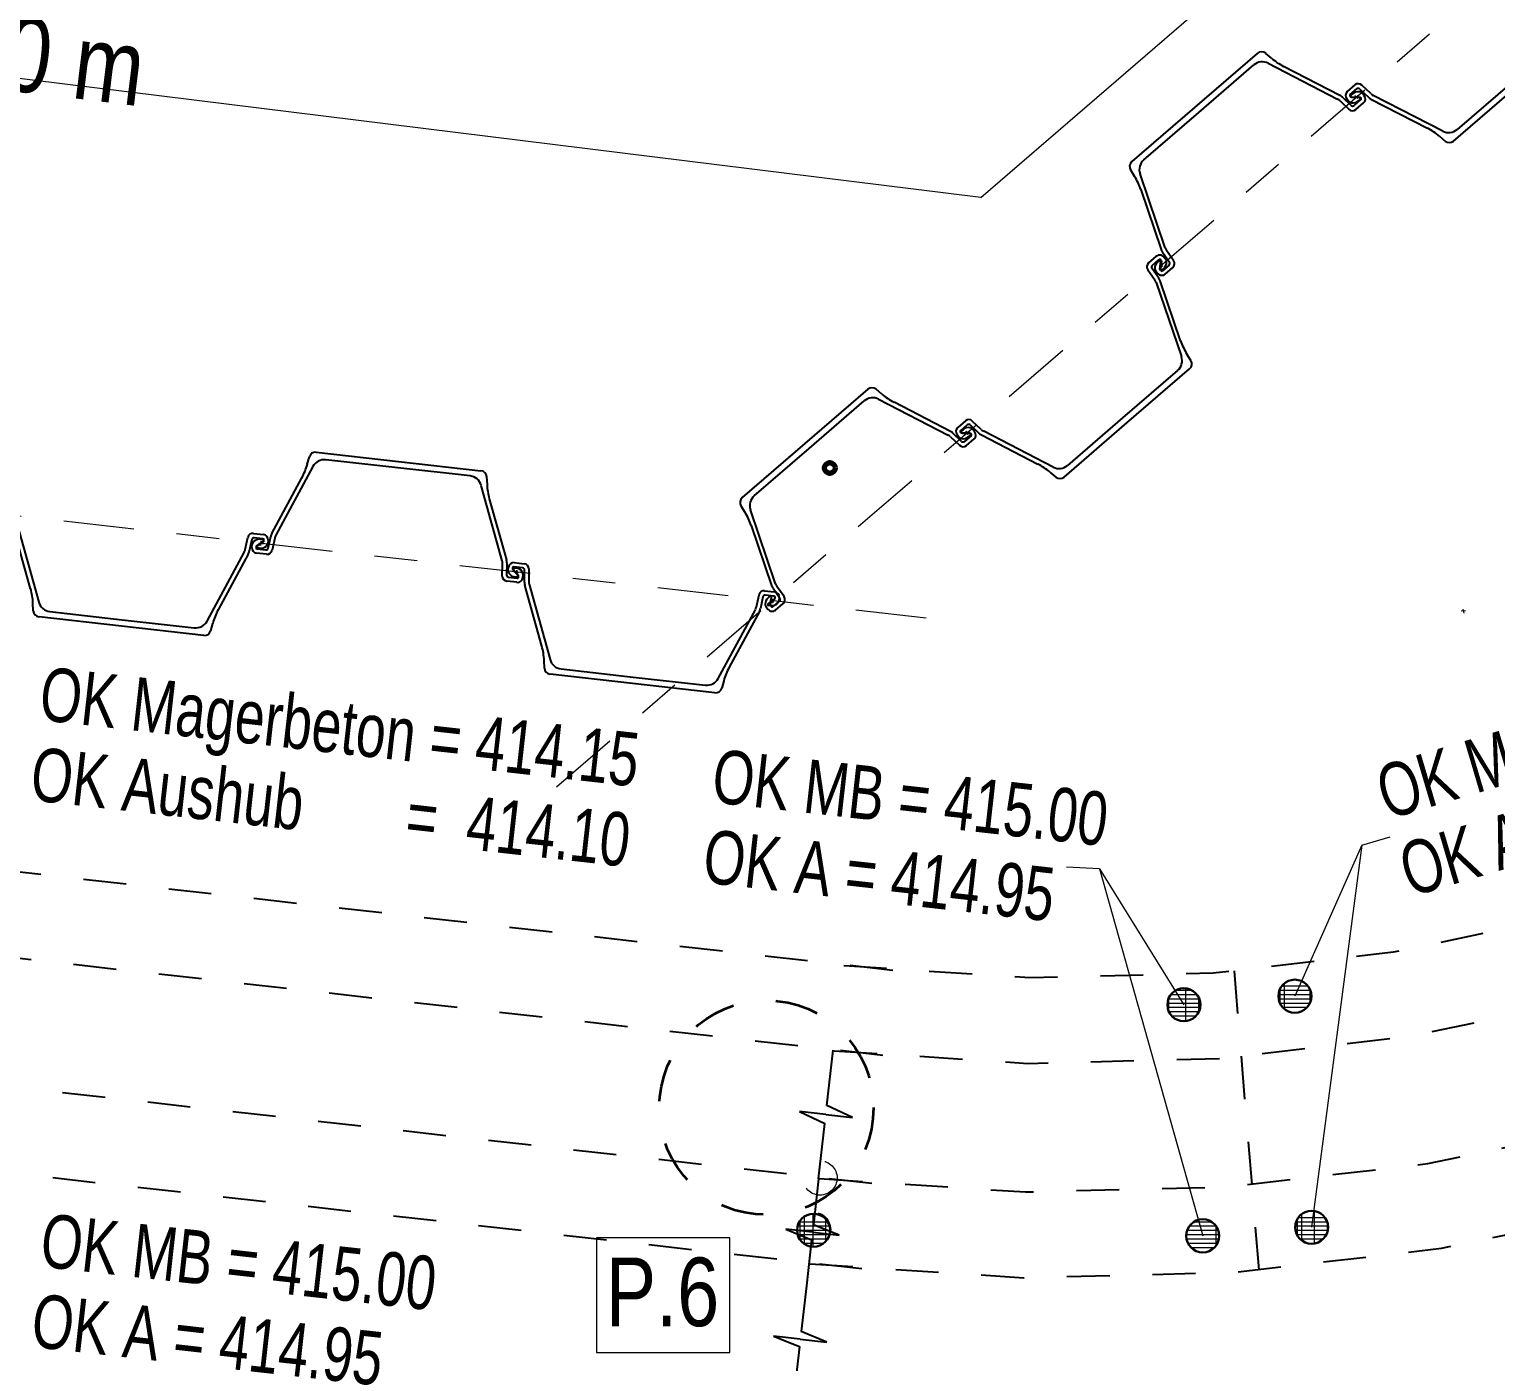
# Model space of a CAD drawing. Header units: metres. Extents: x 2681086.2 to 2681125.9, y 1225431.9 to 1225460.7.
# Drawn here: x 2681106.397 to 2681109.819, y 1225444.721 to 1225447.829 of the extents above; entities that cross this region are included whole.
import ezdxf

# ---------------------------------------------------------------- set-up
doc = ezdxf.new("R2010")
doc.units = ezdxf.units.M
for name, pattern in [('ACAD_ISO14W100_S12', [0.35, 0.25, -0.05, 0, -0.05]), ('ALL_S17', [0.025, 0, -0.025]), ('AUSGEZOGEN', [0]), ('GETRENNT2_S10', [0.255, 0.125, -0.065, 0, -0.065]), ('MITTE2_S7', [0.55, 0.375, -0.175]), ('STRICHLINIE2_S3', [0.125, 0.075, -0.05]), ('STRICHPUNKT2_S11', [0.245, 0.165, -0.04, 0, -0.04])]:
    doc.linetypes.add(name, pattern=pattern)
for name, color, linetype, lineweight in [('AXE', 4, 'MITTE2_S7', 18), ('Beton geschnitten', 8, 'AUSGEZOGEN', 25), ('Beton verdeckt hinten', 252, 'GETRENNT2_S10', 18), ('Betonierfugen', 7, 'AUSGEZOGEN', 25), ('Design', 250, 'AUSGEZOGEN', 18), ('Stahl', 252, 'AUSGEZOGEN', 18), ('Standard', 7, 'AUSGEZOGEN', 13), ('Text Waende', 7, 'AUSGEZOGEN', 18), ('Vermassung Schnitte', 7, 'AUSGEZOGEN', 18)]:
    doc.layers.add(name, color=color, linetype=linetype, lineweight=lineweight)
doc.styles.add('ARIAL', font='arial.ttf')
pattern_1 = [(0, (2680800.786, 1224999.838), (0, 0.01), []), (90, (2680800.786, 1224999.838), (-0.01, 0), [])]

# ---------------------------------------------------------------- blocks, each defined once
blk = doc.blocks.new('COMPLEXOBJECT_89')
at = {"color": 7, "linetype": 'AUSGEZOGEN', "lineweight": 25, "transparency": 33554687}
for p, q in [((305.536, 446.8629), (305.5368, 446.8704)), ((305.5462, 446.8683), (305.546, 446.8667)), ((305.5467, 446.8644), (305.5591, 446.8505)), ((305.5697, 446.8687), (305.5495, 446.871)), ((305.5501, 446.881), (305.5736, 446.8783)), ((305.5842, 446.8663), (305.5839, 446.8374)), ((305.5572, 446.847), (305.552, 446.8475)), ((305.5738, 446.8356), (305.5742, 446.8637)), ((305.5848, 446.8304), (305.6338, 446.6547)), ((305.6145, 446.686), (305.5748, 446.8286)), ((306.1152, 446.7778), (306.1213, 446.806)), ((306.1305, 446.8013), (306.1246, 446.7739)), ((306.1344, 446.8155), (306.1578, 446.8128)), ((306.1562, 446.8029), (306.1359, 446.8052)), ((306.1423, 446.7851), (306.1574, 446.7959)), ((306.1587, 446.798), (306.1588, 446.7996)), ((306.1684, 446.7996), (306.1676, 446.7921)), ((306.0261, 446.6107), (306.1128, 446.7712)), ((306.1222, 446.7673), (306.0518, 446.637)), ((306.1486, 446.7807), (306.1433, 446.7812)), ((305.6207, 446.6347), (305.6199, 446.6525)), ((306.0391, 446.6055), (306.0344, 446.5883))]:
    blk.add_line(p, q, dxfattribs=at)
for points in [[(305.6593, 446.6329), (305.8278, 446.6141), (305.9963, 446.5952)], [(306.0183, 446.5774), (305.8262, 446.5989), (305.634, 446.6205)]]:
    blk.add_lwpolyline(points, dxfattribs=at)
for centre, radius, start, end in [((305.5488, 446.869), 0.012, 83.6027, 173.6027), ((305.549, 446.8664), 0.003, 173.6027, 221.6027), ((305.5492, 446.868), 0.003, 83.6027, 173.6027), ((305.5692, 446.8637), 0.005, 359.3133, 83.6027), ((305.5722, 446.8664), 0.012, 359.3133, 83.6027), ((305.5459, 446.8618), 0.01, 173.6027, 214.141), ((305.5542, 446.8674), 0.02, 214.141, 263.6027), ((305.5575, 446.8491), 0.00213, 263.6027, 41.6027), ((305.5988, 446.8353), 0.025, 179.3133, 195.5857), ((305.6089, 446.8371), 0.025, 179.3133, 195.5857), ((306.133, 446.8035), 0.012, 83.6027, 167.8921), ((306.1354, 446.8002), 0.005, 83.6027, 167.8921), ((306.1559, 446.8), 0.003, 353.6027, 83.6027), ((306.1557, 446.7983), 0.003, 305.6027, 353.6027), ((306.1565, 446.8009), 0.012, 353.6027, 83.6027), ((306.0908, 446.7831), 0.025, 331.6196, 347.8921), ((306.1002, 446.7791), 0.025, 331.6196, 347.8921), ((306.1436, 446.7834), 0.00213, 125.6027, 263.6027), ((306.1508, 446.8005), 0.02, 263.6027, 313.0644), ((306.1576, 446.7932), 0.01, 313.0644, 353.6027), ((305.4701, 446.6457), 0.15, 2.6027, 15.5857), ((305.6357, 446.6354), 0.015, 182.6027, 263.6027), ((305.6627, 446.6628), 0.03, 195.5857, 263.6027), ((306.1838, 446.5657), 0.15, 151.6196, 164.6027), ((305.9997, 446.625), 0.03, 263.6027, 331.6196), ((306.02, 446.5923), 0.015, 263.6027, 344.6027)]:
    blk.add_arc(centre, radius, start, end, dxfattribs=at)
blk = doc.blocks.new('COMPLEXOBJECT_90')
at = {"color": 7, "linetype": 'AUSGEZOGEN', "lineweight": 25, "transparency": 33554687}
for p, q in [((306.2731, 446.9715), (306.1864, 446.811)), ((306.26, 446.9767), (306.2647, 446.9939)), ((306.177, 446.815), (306.2474, 446.9452)), ((306.6784, 446.9475), (306.6793, 446.9297)), ((306.7144, 446.7518), (306.6654, 446.9275)), ((306.6846, 446.8962), (306.7244, 446.7536)), ((306.1568, 446.7971), (306.1417, 446.7863)), ((306.1506, 446.8016), (306.1558, 446.801)), ((306.1687, 446.7809), (306.1745, 446.8083)), ((306.1839, 446.8044), (306.1779, 446.7762)), ((306.1308, 446.7826), (306.1316, 446.7901)), ((306.1405, 446.7842), (306.1403, 446.7826)), ((306.1648, 446.7668), (306.1414, 446.7694)), ((306.143, 446.7793), (306.1632, 446.777)), ((306.7149, 446.7159), (306.7153, 446.7448)), ((306.7253, 446.7466), (306.725, 446.7185)), ((306.7524, 446.7178), (306.7401, 446.7317)), ((306.7419, 446.7353), (306.7472, 446.7347)), ((306.7491, 446.7013), (306.7256, 446.7039)), ((306.7294, 446.7135), (306.7497, 446.7112)), ((306.753, 446.7139), (306.7532, 446.7155)), ((306.7631, 446.7193), (306.7623, 446.7118))]:
    blk.add_line(p, q, dxfattribs=at)
for points in [[(306.2809, 447.0048), (306.473, 446.9833), (306.6651, 446.9617)], [(306.6398, 446.9493), (306.4713, 446.9682), (306.3028, 446.9871)]]:
    blk.add_lwpolyline(points, dxfattribs=at)
for centre, radius, start, end in [((306.2792, 446.9899), 0.015, 83.6027, 164.6027), ((306.1154, 447.0165), 0.15, 331.6196, 344.6027), ((306.2995, 446.9572), 0.03, 83.6027, 151.6196), ((306.6365, 446.9195), 0.03, 15.5857, 83.6027), ((306.6635, 446.9468), 0.015, 2.6027, 83.6027), ((306.8291, 446.9365), 0.15, 182.6027, 195.5857), ((306.1415, 446.789), 0.01, 133.0644, 173.6027), ((306.1484, 446.7817), 0.02, 83.6027, 133.0644), ((306.1556, 446.7989), 0.00213, 305.6027, 83.6027), ((306.199, 446.8031), 0.025, 151.6196, 167.8921), ((306.2084, 446.7991), 0.025, 151.6196, 167.8921), ((306.1427, 446.7813), 0.012, 173.6027, 263.6027), ((306.1433, 446.7822), 0.003, 173.6027, 263.6027), ((306.1435, 446.7839), 0.003, 125.6027, 173.6027), ((306.1638, 446.782), 0.005, 263.6027, 347.8921), ((306.1661, 446.7787), 0.012, 263.6027, 347.8921), ((306.6903, 446.7451), 0.025, 359.3133, 15.5857), ((306.7003, 446.7469), 0.025, 359.3133, 15.5857), ((306.7417, 446.7331), 0.00213, 83.6027, 221.6027), ((306.7449, 446.7148), 0.02, 34.141, 83.6027), ((306.7269, 446.7158), 0.012, 179.3133, 263.6027), ((306.73, 446.7185), 0.005, 179.3133, 263.6027), ((306.7504, 446.7132), 0.012, 263.6027, 353.6027), ((306.75, 446.7142), 0.003, 263.6027, 353.6027), ((306.7502, 446.7159), 0.003, 353.6027, 41.6027), ((306.7532, 446.7204), 0.01, 353.6027, 34.141)]:
    blk.add_arc(centre, radius, start, end, dxfattribs=at)
blk = doc.blocks.new('COMPLEXOBJECT_91')
at = {"color": 7, "linetype": 'AUSGEZOGEN', "lineweight": 25, "transparency": 33554687}
for p, q in [((306.7285, 446.7292), (306.7294, 446.7367)), ((306.7387, 446.7346), (306.7385, 446.733)), ((306.7393, 446.7307), (306.7516, 446.7168)), ((306.7623, 446.735), (306.742, 446.7373)), ((306.7426, 446.7473), (306.7661, 446.7446)), ((306.7664, 446.7019), (306.7667, 446.73)), ((306.7767, 446.7326), (306.7764, 446.7037)), ((306.7498, 446.7132), (306.7445, 446.7138)), ((306.8071, 446.5523), (306.7673, 446.6949)), ((306.7773, 446.6967), (306.8263, 446.521)), ((307.3078, 446.6441), (307.3138, 446.6723)), ((307.323, 446.6676), (307.3171, 446.6402)), ((307.3269, 446.6817), (307.3503, 446.6791)), ((307.3487, 446.6692), (307.3285, 446.6715)), ((307.3349, 446.6514), (307.3499, 446.6622)), ((307.3512, 446.6643), (307.3514, 446.6659)), ((307.3609, 446.6659), (307.3601, 446.6584)), ((307.2186, 446.477), (307.3053, 446.6375)), ((307.3147, 446.6335), (307.2443, 446.5033)), ((307.3411, 446.6469), (307.3359, 446.6475)), ((306.8132, 446.501), (306.8124, 446.5188)), ((307.2317, 446.4718), (307.2269, 446.4546))]:
    blk.add_line(p, q, dxfattribs=at)
for points in [[(306.8519, 446.4992), (307.0204, 446.4803), (307.1889, 446.4615)], [(307.2108, 446.4437), (307.0187, 446.4652), (306.8266, 446.4868)]]:
    blk.add_lwpolyline(points, dxfattribs=at)
for centre, radius, start, end in [((306.7385, 446.7281), 0.01, 173.6027, 214.141), ((306.7413, 446.7353), 0.012, 83.6027, 173.6027), ((306.7415, 446.7327), 0.003, 173.6027, 221.6027), ((306.7417, 446.7343), 0.003, 83.6027, 173.6027), ((306.7617, 446.73), 0.005, 359.3133, 83.6027), ((306.7647, 446.7327), 0.012, 359.3133, 83.6027), ((306.7468, 446.7337), 0.02, 214.141, 263.6027), ((306.75, 446.7154), 0.00213, 263.6027, 41.6027), ((306.7914, 446.7016), 0.025, 179.3133, 195.5857), ((306.8014, 446.7034), 0.025, 179.3133, 195.5857), ((307.3255, 446.6698), 0.012, 83.6027, 167.8921), ((307.3279, 446.6665), 0.005, 83.6027, 167.8921), ((307.3484, 446.6663), 0.003, 353.6027, 83.6027), ((307.3482, 446.6646), 0.003, 305.6027, 353.6027), ((307.349, 446.6672), 0.012, 353.6027, 83.6027), ((307.2833, 446.6494), 0.025, 331.6196, 347.8921), ((307.2927, 446.6454), 0.025, 331.6196, 347.8921), ((307.3361, 446.6496), 0.00213, 125.6027, 263.6027), ((307.3433, 446.6668), 0.02, 263.6027, 313.0644), ((307.3501, 446.6595), 0.01, 313.0644, 353.6027), ((306.6626, 446.512), 0.15, 2.6027, 15.5857), ((306.8282, 446.5017), 0.015, 182.6027, 263.6027), ((306.8552, 446.529), 0.03, 195.5857, 263.6027), ((307.3763, 446.432), 0.15, 151.6196, 164.6027), ((307.1922, 446.4913), 0.03, 263.6027, 331.6196), ((307.2125, 446.4586), 0.015, 263.6027, 344.6027)]:
    blk.add_arc(centre, radius, start, end, dxfattribs=at)
blk = doc.blocks.new('COMPLEXOBJECT_94')
at = {"color": 7, "linetype": 'AUSGEZOGEN', "lineweight": 25, "transparency": 33554687}
for p, q in [((307.6006, 447.14), (307.587, 447.1515)), ((307.5928, 447.1284), (307.7549, 447.0448)), ((307.7604, 447.0534), (307.6288, 447.1212)), ((307.7607, 447.0408), (307.7816, 447.0209)), ((307.7865, 447.03), (307.7662, 447.0493)), ((307.7898, 447.0572), (307.7858, 447.0538)), ((307.7872, 447.0501), (307.8057, 447.0497)), ((307.8087, 447.0431), (307.7932, 447.0298)), ((307.7977, 447.0205), (307.8156, 447.0359)), ((307.8079, 447.0486), (307.809, 447.0474)), ((307.8168, 447.0528), (307.8119, 447.0585)), ((307.2717, 446.8797), (307.2811, 446.8646)), ((307.3525, 446.6979), (307.2938, 446.8706)), ((307.2956, 446.8339), (307.3433, 446.6937)), ((307.3391, 446.6687), (307.3351, 446.6653)), ((307.3403, 446.6484), (307.3426, 446.6668)), ((307.3465, 446.6874), (307.3626, 446.6645)), ((307.3723, 446.668), (307.3557, 446.6916)), ((307.3306, 446.6435), (307.3355, 446.6379)), ((307.3421, 446.6448), (307.341, 446.6461)), ((307.3617, 446.6578), (307.3463, 446.6445)), ((307.3524, 446.6366), (307.3703, 446.652))]:
    blk.add_line(p, q, dxfattribs=at)
for points in [[(307.5675, 447.1515), (307.4211, 447.0252), (307.2747, 446.899)], [(307.3026, 446.903), (307.431, 447.0137), (307.5594, 447.1244)]]:
    blk.add_lwpolyline(points, dxfattribs=at)
for centre, radius, start, end in [((307.5773, 447.1401), 0.015, 49.7658, 130.7658), ((307.6975, 447.2545), 0.15, 229.7658, 242.7489), ((307.579, 447.1017), 0.03, 62.7489, 130.7658), ((307.7435, 447.0226), 0.025, 46.4764, 62.7489), ((307.749, 447.0312), 0.025, 46.4764, 62.7489), ((307.7872, 447.0522), 0.00213, 130.7658, 268.7658), ((307.8029, 447.0421), 0.02, 81.3041, 130.7658), ((307.8056, 447.0467), 0.003, 40.7658, 88.7658), ((307.8044, 447.052), 0.01, 40.7658, 81.3041), ((307.8067, 447.0454), 0.003, 310.7658, 40.7658), ((307.8078, 447.045), 0.012, 310.7658, 40.7658), ((307.7899, 447.0296), 0.012, 226.4764, 310.7658), ((307.79, 447.0336), 0.005, 226.4764, 310.7658), ((307.2845, 446.8876), 0.015, 130.7658, 211.7658), ((307.3222, 446.8803), 0.03, 130.7658, 198.7828), ((307.1536, 446.7856), 0.15, 18.7828, 31.7658), ((307.3669, 446.7018), 0.025, 198.7828, 215.0552), ((307.3762, 446.706), 0.025, 198.7828, 215.0552), ((307.3482, 446.6501), 0.02, 130.7658, 180.2275), ((307.3405, 446.6671), 0.00213, 352.7658, 130.7658), ((307.3585, 446.6616), 0.005, 310.7658, 35.0552), ((307.3625, 446.6611), 0.012, 310.7658, 35.0552), ((307.3382, 446.6501), 0.01, 180.2275, 220.7658), ((307.3446, 446.6457), 0.012, 220.7658, 310.7658), ((307.3433, 446.648), 0.003, 172.7658, 220.7658), ((307.3443, 446.6468), 0.003, 220.7658, 310.7658)]:
    blk.add_arc(centre, radius, start, end, dxfattribs=at)
blk = doc.blocks.new('COMPLEXOBJECT_95')
at = {"color": 7, "linetype": 'AUSGEZOGEN', "lineweight": 25, "transparency": 33554687}
for p, q in [((308.2406, 447.4618), (308.2228, 447.4464)), ((308.2314, 447.4405), (308.2468, 447.4539)), ((308.2528, 447.45), (308.2504, 447.4316)), ((308.251, 447.4535), (308.2521, 447.4523)), ((308.2625, 447.4548), (308.2576, 447.4605)), ((308.2208, 447.4304), (308.2374, 447.4067)), ((308.2466, 447.4109), (308.2305, 447.4339)), ((308.254, 447.4297), (308.2579, 447.4331)), ((308.2406, 447.4004), (308.2993, 447.2278)), ((308.2975, 447.2645), (308.2498, 447.4046)), ((308.3214, 447.2186), (308.312, 447.2338)), ((307.7954, 447.0779), (307.7775, 447.0625)), ((307.8324, 447.0576), (307.8115, 447.0775)), ((307.7762, 447.0455), (307.7811, 447.0399)), ((307.7852, 447.0497), (307.7841, 447.051)), ((307.7844, 447.0552), (307.7998, 447.0685)), ((307.8059, 447.0483), (307.7874, 447.0487)), ((307.8033, 447.0411), (307.8073, 447.0446)), ((307.8065, 447.0684), (307.8269, 447.0491)), ((307.8326, 447.045), (307.9643, 446.9772)), ((308.0003, 446.97), (307.8382, 447.0535)), ((307.9925, 446.9583), (308.0061, 446.9468))]:
    blk.add_line(p, q, dxfattribs=at)
for points in [[(308.0256, 446.9469), (308.172, 447.0731), (308.3184, 447.1994)], [(308.2905, 447.1954), (308.1621, 447.0847), (308.0336, 446.9739)]]:
    blk.add_lwpolyline(points, dxfattribs=at)
for centre, radius, start, end in [((308.2306, 447.4373), 0.012, 130.7658, 215.0552), ((308.2485, 447.4527), 0.012, 40.7658, 130.7658), ((308.2487, 447.4516), 0.003, 40.7658, 130.7658), ((308.2498, 447.4503), 0.003, 352.7658, 40.7658), ((308.2449, 447.4483), 0.02, 310.7658, 0.2275), ((308.2549, 447.4483), 0.01, 0.2275, 40.7658), ((308.2346, 447.4368), 0.005, 130.7658, 215.0552), ((308.2526, 447.4313), 0.00213, 172.7658, 310.7658), ((308.2169, 447.3924), 0.025, 18.7828, 35.0552), ((308.2262, 447.3966), 0.025, 18.7828, 35.0552), ((308.4395, 447.3128), 0.15, 198.7828, 211.7658), ((308.2709, 447.2181), 0.03, 310.7658, 18.7828), ((308.3086, 447.2107), 0.015, 310.7658, 31.7658), ((307.8032, 447.0688), 0.012, 46.4764, 130.7658), ((307.8031, 447.0647), 0.005, 46.4764, 130.7658), ((307.7853, 447.0534), 0.012, 130.7658, 220.7658), ((307.7887, 447.0464), 0.01, 220.7658, 261.3041), ((307.7864, 447.0529), 0.003, 130.7658, 220.7658), ((307.7874, 447.0517), 0.003, 220.7658, 268.7658), ((307.7902, 447.0563), 0.02, 261.3041, 310.7658), ((307.8059, 447.0462), 0.00213, 310.7658, 88.7658), ((307.8441, 447.0672), 0.025, 226.4764, 242.7489), ((307.8496, 447.0757), 0.025, 226.4764, 242.7489), ((307.8956, 446.8438), 0.15, 49.7658, 62.7489), ((308.014, 446.9967), 0.03, 242.7489, 310.7658), ((308.0158, 446.9583), 0.015, 229.7658, 310.7658)]:
    blk.add_arc(centre, radius, start, end, dxfattribs=at)
blk = doc.blocks.new('COMPLEXOBJECT_96')
at = {"color": 7, "linetype": 'AUSGEZOGEN', "lineweight": 25, "transparency": 33554687}
for p, q in [((308.5095, 447.9236), (308.4959, 447.9351)), ((308.5016, 447.9119), (308.6638, 447.8284)), ((308.6693, 447.837), (308.5377, 447.9048)), ((308.6696, 447.8243), (308.6905, 447.8044)), ((308.6954, 447.8136), (308.6751, 447.8329)), ((308.6987, 447.8408), (308.6947, 447.8374)), ((308.696, 447.8336), (308.7146, 447.8332)), ((308.7175, 447.8267), (308.7021, 447.8134)), ((308.7168, 447.8322), (308.7179, 447.8309)), ((308.7257, 447.8364), (308.7208, 447.8421)), ((308.7066, 447.804), (308.7244, 447.8195)), ((308.1806, 447.6633), (308.19, 447.6481)), ((308.2614, 447.4815), (308.2027, 447.6542)), ((308.2044, 447.6175), (308.2521, 447.4773)), ((308.248, 447.4523), (308.244, 447.4488)), ((308.2492, 447.432), (308.2515, 447.4504)), ((308.2553, 447.471), (308.2714, 447.448)), ((308.2812, 447.4516), (308.2646, 447.4752)), ((308.2395, 447.4271), (308.2444, 447.4214)), ((308.2509, 447.4284), (308.2499, 447.4296)), ((308.2706, 447.4414), (308.2552, 447.4281)), ((308.2613, 447.4202), (308.2792, 447.4356))]:
    blk.add_line(p, q, dxfattribs=at)
for points in [[(308.4764, 447.935), (308.33, 447.8088), (308.1835, 447.6825)], [(308.2115, 447.6865), (308.3399, 447.7973), (308.4683, 447.908)]]:
    blk.add_lwpolyline(points, dxfattribs=at)
for centre, radius, start, end in [((308.4862, 447.9237), 0.015, 49.7658, 130.7658), ((308.4879, 447.8853), 0.03, 62.7489, 130.7658), ((308.6064, 448.0381), 0.15, 229.7658, 242.7489), ((308.6523, 447.8062), 0.025, 46.4764, 62.7489), ((308.6579, 447.8147), 0.025, 46.4764, 62.7489), ((308.6961, 447.8357), 0.00213, 130.7658, 268.7658), ((308.7117, 447.8256), 0.02, 81.3041, 130.7658), ((308.7145, 447.8302), 0.003, 40.7658, 88.7658), ((308.7132, 447.8355), 0.01, 40.7658, 81.3041), ((308.7156, 447.829), 0.003, 310.7658, 40.7658), ((308.7166, 447.8285), 0.012, 310.7658, 40.7658), ((308.6987, 447.8131), 0.012, 226.4764, 310.7658), ((308.6988, 447.8172), 0.005, 226.4764, 310.7658), ((308.2311, 447.6638), 0.03, 130.7658, 198.7828), ((308.1933, 447.6712), 0.015, 130.7658, 211.7658), ((308.0624, 447.5692), 0.15, 18.7828, 31.7658), ((308.285, 447.4895), 0.025, 198.7828, 215.0552), ((308.2571, 447.4337), 0.02, 130.7658, 180.2275), ((308.2494, 447.4506), 0.00213, 352.7658, 130.7658), ((308.2758, 447.4853), 0.025, 198.7828, 215.0552), ((308.2673, 447.4452), 0.005, 310.7658, 35.0552), ((308.2713, 447.4447), 0.012, 310.7658, 35.0552), ((308.2471, 447.4336), 0.01, 180.2275, 220.7658), ((308.2535, 447.4293), 0.012, 220.7658, 310.7658), ((308.2521, 447.4316), 0.003, 172.7658, 220.7658), ((308.2532, 447.4303), 0.003, 220.7658, 310.7658)]:
    blk.add_arc(centre, radius, start, end, dxfattribs=at)
blk = doc.blocks.new('COMPLEXOBJECT_97')
at = {"color": 7, "linetype": 'AUSGEZOGEN', "lineweight": 25, "transparency": 33554687}
for p, q in [((309.1495, 448.2453), (309.1316, 448.2299)), ((309.1402, 448.2241), (309.1556, 448.2374)), ((309.1616, 448.2335), (309.1593, 448.2151)), ((309.1599, 448.2371), (309.1609, 448.2359)), ((309.1713, 448.2384), (309.1664, 448.2441)), ((309.1296, 448.2139), (309.1462, 448.1903)), ((309.1555, 448.1945), (309.1394, 448.2175)), ((309.1628, 448.2132), (309.1668, 448.2167)), ((309.1494, 448.184), (309.2081, 448.0113)), ((309.2064, 448.048), (309.1587, 448.1882)), ((309.2302, 448.0022), (309.2208, 448.0174)), ((308.7042, 447.8614), (308.6864, 447.846)), ((308.7413, 447.8412), (308.7203, 447.861)), ((308.6851, 447.8291), (308.69, 447.8234)), ((308.694, 447.8333), (308.6929, 447.8345)), ((308.6933, 447.8388), (308.7087, 447.8521)), ((308.7148, 447.8319), (308.6962, 447.8323)), ((308.7121, 447.8247), (308.7161, 447.8281)), ((308.7154, 447.8519), (308.7357, 447.8326)), ((308.7415, 447.8285), (308.8731, 447.7607)), ((308.9092, 447.7536), (308.747, 447.8371)), ((308.9013, 447.7419), (308.9149, 447.7304))]:
    blk.add_line(p, q, dxfattribs=at)
for points in [[(308.9344, 447.7305), (309.0808, 447.8567), (309.2273, 447.9829)], [(309.1993, 447.9789), (309.0709, 447.8682), (308.9425, 447.7575)]]:
    blk.add_lwpolyline(points, dxfattribs=at)
for centre, radius, start, end in [((309.1573, 448.2362), 0.012, 40.7658, 130.7658), ((309.1576, 448.2351), 0.003, 40.7658, 130.7658), ((309.1587, 448.2339), 0.003, 352.7658, 40.7658), ((309.1637, 448.2319), 0.01, 0.2275, 40.7658), ((309.1395, 448.2208), 0.012, 130.7658, 215.0552), ((309.1435, 448.2203), 0.005, 130.7658, 215.0552), ((309.1614, 448.2148), 0.00213, 172.7658, 310.7658), ((309.1537, 448.2318), 0.02, 310.7658, 0.2275), ((309.1258, 448.1759), 0.025, 18.7828, 35.0552), ((309.135, 448.1802), 0.025, 18.7828, 35.0552), ((309.3484, 448.0963), 0.15, 198.7828, 211.7658), ((309.1797, 448.0017), 0.03, 310.7658, 18.7828), ((309.2175, 447.9943), 0.015, 310.7658, 31.7658), ((308.7121, 447.8523), 0.012, 46.4764, 130.7658), ((308.6942, 447.8369), 0.012, 130.7658, 220.7658), ((308.6976, 447.83), 0.01, 220.7658, 261.3041), ((308.6952, 447.8365), 0.003, 130.7658, 220.7658), ((308.6963, 447.8353), 0.003, 220.7658, 268.7658), ((308.6991, 447.8398), 0.02, 261.3041, 310.7658), ((308.712, 447.8483), 0.005, 46.4764, 130.7658), ((308.7147, 447.8297), 0.00213, 310.7658, 88.7658), ((308.7529, 447.8508), 0.025, 226.4764, 242.7489), ((308.7585, 447.8593), 0.025, 226.4764, 242.7489), ((308.8044, 447.6274), 0.15, 49.7658, 62.7489), ((308.9229, 447.7802), 0.03, 242.7489, 310.7658), ((308.9246, 447.7418), 0.015, 229.7658, 310.7658)]:
    blk.add_arc(centre, radius, start, end, dxfattribs=at)
blk = doc.blocks.new('MUSTERELEMENT_5')
at = {"layer": 'Betonierfugen', "color": 7, "linetype": 'AUSGEZOGEN', "lineweight": 25, "transparency": 33554687}
for p, q in [((307.4529, 445.3102), (307.4406, 445.2029)), ((307.4386, 445.1855), (307.3765, 445.1926)), ((307.3765, 445.1926), (307.4366, 445.168)), ((307.5007, 445.1783), (307.4406, 445.2029)), ((307.4366, 445.168), (307.4243, 445.0607)), ((307.4386, 445.1855), (307.5007, 445.1783)), ((307.4243, 445.0607), (307.412, 444.9535)), ((307.4721, 444.9289), (307.412, 444.9535)), ((307.41, 444.936), (307.3479, 444.9431)), ((307.3479, 444.9431), (307.408, 444.9186)), ((307.408, 444.9186), (307.3958, 444.8113)), ((307.41, 444.936), (307.4721, 444.9289))]:
    blk.add_line(p, q, dxfattribs=at)
blk = doc.blocks.new('MUSTERELEMENT_7')
at = {"layer": 'Betonierfugen', "color": 7, "linetype": 'AUSGEZOGEN', "lineweight": 25, "transparency": 33554687}
for p, q in [((307.47, 445.4599), (307.4079, 445.467)), ((307.4079, 445.467), (307.4676, 445.439)), ((307.5321, 445.4528), (307.4724, 445.4809)), ((307.4529, 445.3102), (307.4676, 445.439)), ((307.47, 445.4599), (307.5321, 445.4528))]:
    blk.add_line(p, q, dxfattribs=at)
blk.add_lwpolyline([(307.4724, 445.4809), (307.4871, 445.6097), (307.4871, 445.6097)], dxfattribs=at)

msp = doc.modelspace()

# ---------------------------------------------------------------- hatches: boundary and pattern name
at = {"layer": 'Standard', "linetype": 'AUSGEZOGEN', "lineweight": 13, "transparency": 33554687}
h = msp.add_hatch(dxfattribs=at)
h.set_pattern_fill('SCHRAFFUR_10', scale=0.05, style=0, pattern_type=2)
h.set_pattern_definition(pattern_1)
h.paths.add_polyline_path([(2681109.116, 1225445.583), (2681109.114, 1225445.585), (2681109.112, 1225445.586), (2681109.11, 1225445.587), (2681109.108, 1225445.589), (2681109.106, 1225445.59), (2681109.104, 1225445.591), (2681109.101, 1225445.591), (2681109.099, 1225445.592), (2681109.097, 1225445.592), (2681109.094, 1225445.593), (2681109.092, 1225445.593), (2681109.089, 1225445.593), (2681109.087, 1225445.593), (2681109.084, 1225445.592), (2681109.082, 1225445.592), (2681109.08, 1225445.591), (2681109.077, 1225445.59), (2681109.075, 1225445.59), (2681109.073, 1225445.588), (2681109.071, 1225445.587), (2681109.069, 1225445.586), (2681109.067, 1225445.585), (2681109.065, 1225445.583), (2681109.063, 1225445.581), (2681109.062, 1225445.58), (2681109.06, 1225445.578), (2681109.059, 1225445.576), (2681109.057, 1225445.574), (2681109.056, 1225445.572), (2681109.055, 1225445.569), (2681109.054, 1225445.567), (2681109.054, 1225445.565), (2681109.053, 1225445.562), (2681109.053, 1225445.56), (2681109.052, 1225445.558), (2681109.052, 1225445.555), (2681109.052, 1225445.553), (2681109.052, 1225445.55), (2681109.053, 1225445.548), (2681109.053, 1225445.546), (2681109.054, 1225445.543), (2681109.055, 1225445.541), (2681109.055, 1225445.539), (2681109.056, 1225445.537), (2681109.058, 1225445.535), (2681109.059, 1225445.533), (2681109.06, 1225445.531), (2681109.062, 1225445.529), (2681109.064, 1225445.527), (2681109.065, 1225445.525), (2681109.067, 1225445.524), (2681109.069, 1225445.522), (2681109.071, 1225445.521), (2681109.073, 1225445.52), (2681109.076, 1225445.519), (2681109.078, 1225445.518), (2681109.08, 1225445.517), (2681109.082, 1225445.517), (2681109.085, 1225445.516), (2681109.087, 1225445.516), (2681109.09, 1225445.516), (2681109.092, 1225445.516), (2681109.094, 1225445.516), (2681109.097, 1225445.516), (2681109.099, 1225445.517), (2681109.102, 1225445.517), (2681109.104, 1225445.518), (2681109.106, 1225445.519), (2681109.108, 1225445.52), (2681109.11, 1225445.521), (2681109.112, 1225445.523), (2681109.114, 1225445.524), (2681109.116, 1225445.526), (2681109.118, 1225445.527), (2681109.12, 1225445.529), (2681109.121, 1225445.531), (2681109.123, 1225445.533), (2681109.124, 1225445.535), (2681109.125, 1225445.537), (2681109.126, 1225445.539), (2681109.127, 1225445.541), (2681109.128, 1225445.544), (2681109.128, 1225445.546), (2681109.129, 1225445.548), (2681109.129, 1225445.551), (2681109.129, 1225445.553), (2681109.129, 1225445.556), (2681109.129, 1225445.558), (2681109.129, 1225445.56), (2681109.128, 1225445.563), (2681109.128, 1225445.565), (2681109.127, 1225445.567), (2681109.126, 1225445.57), (2681109.125, 1225445.572), (2681109.124, 1225445.574), (2681109.122, 1225445.576), (2681109.121, 1225445.578), (2681109.119, 1225445.58), (2681109.118, 1225445.582)], flags=0)
h = msp.add_hatch(dxfattribs=at)
h.set_pattern_fill('SCHRAFFUR_10', scale=0.05, style=0, pattern_type=2)
h.set_pattern_definition(pattern_1)
h.paths.add_polyline_path([(2681109.32, 1225445.599), (2681109.322, 1225445.601), (2681109.323, 1225445.603), (2681109.325, 1225445.604), (2681109.327, 1225445.606), (2681109.329, 1225445.607), (2681109.331, 1225445.608), (2681109.333, 1225445.609), (2681109.336, 1225445.61), (2681109.338, 1225445.611), (2681109.34, 1225445.612), (2681109.343, 1225445.612), (2681109.345, 1225445.613), (2681109.347, 1225445.613), (2681109.35, 1225445.613), (2681109.352, 1225445.613), (2681109.355, 1225445.613), (2681109.357, 1225445.612), (2681109.359, 1225445.612), (2681109.362, 1225445.611), (2681109.364, 1225445.61), (2681109.366, 1225445.609), (2681109.368, 1225445.608), (2681109.37, 1225445.607), (2681109.372, 1225445.605), (2681109.374, 1225445.604), (2681109.376, 1225445.602), (2681109.378, 1225445.601), (2681109.379, 1225445.599), (2681109.381, 1225445.597), (2681109.382, 1225445.595), (2681109.383, 1225445.593), (2681109.384, 1225445.591), (2681109.385, 1225445.588), (2681109.386, 1225445.586), (2681109.387, 1225445.584), (2681109.387, 1225445.581), (2681109.388, 1225445.579), (2681109.388, 1225445.577), (2681109.388, 1225445.574), (2681109.388, 1225445.572), (2681109.388, 1225445.569), (2681109.387, 1225445.567), (2681109.387, 1225445.565), (2681109.386, 1225445.562), (2681109.385, 1225445.56), (2681109.384, 1225445.558), (2681109.383, 1225445.556), (2681109.382, 1225445.554), (2681109.381, 1225445.552), (2681109.379, 1225445.55), (2681109.377, 1225445.548), (2681109.376, 1225445.546), (2681109.374, 1225445.545), (2681109.372, 1225445.543), (2681109.37, 1225445.542), (2681109.368, 1225445.541), (2681109.366, 1225445.539), (2681109.363, 1225445.539), (2681109.361, 1225445.538), (2681109.359, 1225445.537), (2681109.357, 1225445.537), (2681109.354, 1225445.536), (2681109.352, 1225445.536), (2681109.349, 1225445.536), (2681109.347, 1225445.536), (2681109.344, 1225445.536), (2681109.342, 1225445.537), (2681109.34, 1225445.537), (2681109.337, 1225445.538), (2681109.335, 1225445.539), (2681109.333, 1225445.54), (2681109.331, 1225445.541), (2681109.329, 1225445.542), (2681109.327, 1225445.543), (2681109.325, 1225445.545), (2681109.323, 1225445.547), (2681109.321, 1225445.548), (2681109.32, 1225445.55), (2681109.318, 1225445.552), (2681109.317, 1225445.554), (2681109.316, 1225445.556), (2681109.315, 1225445.558), (2681109.314, 1225445.56), (2681109.313, 1225445.563), (2681109.312, 1225445.565), (2681109.312, 1225445.567), (2681109.311, 1225445.57), (2681109.311, 1225445.572), (2681109.311, 1225445.575), (2681109.311, 1225445.577), (2681109.311, 1225445.579), (2681109.312, 1225445.582), (2681109.312, 1225445.584), (2681109.313, 1225445.587), (2681109.314, 1225445.589), (2681109.315, 1225445.591), (2681109.316, 1225445.593), (2681109.317, 1225445.595), (2681109.319, 1225445.597)], flags=0)
h = msp.add_hatch(dxfattribs=at)
h.set_pattern_fill('SCHRAFFUR_10', scale=0.05, style=0, pattern_type=2)
h.set_pattern_definition(pattern_1)
h.paths.add_polyline_path([(2681108.223, 1225444.99), (2681108.225, 1225444.99), (2681108.228, 1225444.99), (2681108.23, 1225444.99), (2681108.233, 1225444.99), (2681108.235, 1225444.99), (2681108.237, 1225444.991), (2681108.24, 1225444.992), (2681108.242, 1225444.993), (2681108.244, 1225444.994), (2681108.246, 1225444.995), (2681108.248, 1225444.996), (2681108.25, 1225444.997), (2681108.252, 1225444.999), (2681108.254, 1225445), (2681108.256, 1225445.002), (2681108.257, 1225445.004), (2681108.259, 1225445.006), (2681108.26, 1225445.008), (2681108.261, 1225445.01), (2681108.262, 1225445.012), (2681108.263, 1225445.014), (2681108.264, 1225445.017), (2681108.265, 1225445.019), (2681108.265, 1225445.021), (2681108.266, 1225445.024), (2681108.266, 1225445.026), (2681108.266, 1225445.029), (2681108.266, 1225445.031), (2681108.265, 1225445.033), (2681108.265, 1225445.036), (2681108.264, 1225445.038), (2681108.264, 1225445.04), (2681108.263, 1225445.043), (2681108.262, 1225445.045), (2681108.261, 1225445.047), (2681108.26, 1225445.049), (2681108.258, 1225445.051), (2681108.257, 1225445.053), (2681108.255, 1225445.055), (2681108.253, 1225445.057), (2681108.251, 1225445.058), (2681108.25, 1225445.06), (2681108.248, 1225445.061), (2681108.245, 1225445.062), (2681108.243, 1225445.063), (2681108.241, 1225445.064), (2681108.239, 1225445.065), (2681108.236, 1225445.066), (2681108.234, 1225445.066), (2681108.232, 1225445.066), (2681108.229, 1225445.067), (2681108.227, 1225445.067), (2681108.224, 1225445.067), (2681108.222, 1225445.066), (2681108.22, 1225445.066), (2681108.217, 1225445.065), (2681108.215, 1225445.065), (2681108.213, 1225445.064), (2681108.211, 1225445.063), (2681108.208, 1225445.062), (2681108.206, 1225445.06), (2681108.204, 1225445.059), (2681108.202, 1225445.058), (2681108.201, 1225445.056), (2681108.199, 1225445.054), (2681108.197, 1225445.052), (2681108.196, 1225445.05), (2681108.195, 1225445.048), (2681108.193, 1225445.046), (2681108.192, 1225445.044), (2681108.191, 1225445.042), (2681108.191, 1225445.04), (2681108.19, 1225445.037), (2681108.189, 1225445.035), (2681108.189, 1225445.033), (2681108.189, 1225445.03), (2681108.189, 1225445.028), (2681108.189, 1225445.025), (2681108.189, 1225445.023), (2681108.19, 1225445.021), (2681108.19, 1225445.018), (2681108.191, 1225445.016), (2681108.192, 1225445.014), (2681108.193, 1225445.011), (2681108.194, 1225445.009), (2681108.195, 1225445.007), (2681108.196, 1225445.005), (2681108.198, 1225445.003), (2681108.2, 1225445.002), (2681108.201, 1225445), (2681108.203, 1225444.998), (2681108.205, 1225444.997), (2681108.207, 1225444.995), (2681108.209, 1225444.994), (2681108.211, 1225444.993), (2681108.214, 1225444.992), (2681108.216, 1225444.991), (2681108.218, 1225444.991), (2681108.221, 1225444.99)], flags=0)
h = msp.add_hatch(dxfattribs=at)
h.set_pattern_fill('SCHRAFFUR_10', scale=0.05, style=0, pattern_type=2)
h.set_pattern_definition(pattern_1)
h.paths.add_polyline_path([(2681109.36, 1225445.059), (2681109.361, 1225445.061), (2681109.363, 1225445.063), (2681109.365, 1225445.064), (2681109.367, 1225445.066), (2681109.369, 1225445.067), (2681109.371, 1225445.068), (2681109.373, 1225445.07), (2681109.375, 1225445.07), (2681109.378, 1225445.071), (2681109.38, 1225445.072), (2681109.382, 1225445.072), (2681109.385, 1225445.073), (2681109.387, 1225445.073), (2681109.39, 1225445.073), (2681109.392, 1225445.073), (2681109.394, 1225445.073), (2681109.397, 1225445.072), (2681109.399, 1225445.072), (2681109.401, 1225445.071), (2681109.404, 1225445.07), (2681109.406, 1225445.069), (2681109.408, 1225445.068), (2681109.41, 1225445.067), (2681109.412, 1225445.066), (2681109.414, 1225445.064), (2681109.416, 1225445.062), (2681109.417, 1225445.061), (2681109.419, 1225445.059), (2681109.421, 1225445.057), (2681109.422, 1225445.055), (2681109.423, 1225445.053), (2681109.424, 1225445.051), (2681109.425, 1225445.049), (2681109.426, 1225445.046), (2681109.427, 1225445.044), (2681109.427, 1225445.042), (2681109.427, 1225445.039), (2681109.428, 1225445.037), (2681109.428, 1225445.034), (2681109.428, 1225445.032), (2681109.427, 1225445.03), (2681109.427, 1225445.027), (2681109.426, 1225445.025), (2681109.426, 1225445.022), (2681109.425, 1225445.02), (2681109.424, 1225445.018), (2681109.423, 1225445.016), (2681109.422, 1225445.014), (2681109.42, 1225445.012), (2681109.419, 1225445.01), (2681109.417, 1225445.008), (2681109.415, 1225445.006), (2681109.414, 1225445.005), (2681109.412, 1225445.003), (2681109.41, 1225445.002), (2681109.408, 1225445.001), (2681109.405, 1225445), (2681109.403, 1225444.999), (2681109.401, 1225444.998), (2681109.399, 1225444.997), (2681109.396, 1225444.997), (2681109.394, 1225444.996), (2681109.391, 1225444.996), (2681109.389, 1225444.996), (2681109.387, 1225444.996), (2681109.384, 1225444.996), (2681109.382, 1225444.997), (2681109.379, 1225444.997), (2681109.377, 1225444.998), (2681109.375, 1225444.999), (2681109.373, 1225445), (2681109.371, 1225445.001), (2681109.368, 1225445.002), (2681109.366, 1225445.004), (2681109.365, 1225445.005), (2681109.363, 1225445.007), (2681109.361, 1225445.008), (2681109.359, 1225445.01), (2681109.358, 1225445.012), (2681109.357, 1225445.014), (2681109.355, 1225445.016), (2681109.354, 1225445.018), (2681109.353, 1225445.021), (2681109.353, 1225445.023), (2681109.352, 1225445.025), (2681109.351, 1225445.028), (2681109.351, 1225445.03), (2681109.351, 1225445.032), (2681109.351, 1225445.035), (2681109.351, 1225445.037), (2681109.351, 1225445.04), (2681109.352, 1225445.042), (2681109.352, 1225445.044), (2681109.353, 1225445.047), (2681109.354, 1225445.049), (2681109.355, 1225445.051), (2681109.356, 1225445.053), (2681109.357, 1225445.055), (2681109.358, 1225445.057)], flags=0)
h = msp.add_hatch(dxfattribs=at)
h.set_pattern_fill('SCHRAFFUR_10', scale=0.05, style=0, pattern_type=2)
h.set_pattern_definition(pattern_1)
h.paths.add_polyline_path([(2681109.105, 1225445.04), (2681109.107, 1225445.041), (2681109.109, 1225445.043), (2681109.111, 1225445.045), (2681109.112, 1225445.046), (2681109.115, 1225445.047), (2681109.117, 1225445.049), (2681109.119, 1225445.05), (2681109.121, 1225445.051), (2681109.123, 1225445.051), (2681109.126, 1225445.052), (2681109.128, 1225445.053), (2681109.13, 1225445.053), (2681109.133, 1225445.053), (2681109.135, 1225445.053), (2681109.138, 1225445.053), (2681109.14, 1225445.053), (2681109.142, 1225445.053), (2681109.145, 1225445.052), (2681109.147, 1225445.051), (2681109.149, 1225445.05), (2681109.152, 1225445.05), (2681109.154, 1225445.048), (2681109.156, 1225445.047), (2681109.158, 1225445.046), (2681109.16, 1225445.044), (2681109.161, 1225445.043), (2681109.163, 1225445.041), (2681109.165, 1225445.039), (2681109.166, 1225445.037), (2681109.168, 1225445.035), (2681109.169, 1225445.033), (2681109.17, 1225445.031), (2681109.171, 1225445.029), (2681109.172, 1225445.026), (2681109.172, 1225445.024), (2681109.173, 1225445.022), (2681109.173, 1225445.019), (2681109.173, 1225445.017), (2681109.173, 1225445.015), (2681109.173, 1225445.012), (2681109.173, 1225445.01), (2681109.173, 1225445.007), (2681109.172, 1225445.005), (2681109.171, 1225445.003), (2681109.171, 1225445), (2681109.17, 1225444.998), (2681109.169, 1225444.996), (2681109.167, 1225444.994), (2681109.166, 1225444.992), (2681109.164, 1225444.99), (2681109.163, 1225444.988), (2681109.161, 1225444.987), (2681109.159, 1225444.985), (2681109.157, 1225444.984), (2681109.155, 1225444.982), (2681109.153, 1225444.981), (2681109.151, 1225444.98), (2681109.149, 1225444.979), (2681109.147, 1225444.978), (2681109.144, 1225444.977), (2681109.142, 1225444.977), (2681109.139, 1225444.977), (2681109.137, 1225444.976), (2681109.135, 1225444.976), (2681109.132, 1225444.976), (2681109.13, 1225444.977), (2681109.127, 1225444.977), (2681109.125, 1225444.978), (2681109.123, 1225444.978), (2681109.121, 1225444.979), (2681109.118, 1225444.98), (2681109.116, 1225444.981), (2681109.114, 1225444.982), (2681109.112, 1225444.984), (2681109.11, 1225444.985), (2681109.108, 1225444.987), (2681109.107, 1225444.989), (2681109.105, 1225444.99), (2681109.104, 1225444.992), (2681109.102, 1225444.994), (2681109.101, 1225444.996), (2681109.1, 1225444.999), (2681109.099, 1225445.001), (2681109.098, 1225445.003), (2681109.098, 1225445.005), (2681109.097, 1225445.008), (2681109.097, 1225445.01), (2681109.097, 1225445.013), (2681109.096, 1225445.015), (2681109.097, 1225445.017), (2681109.097, 1225445.02), (2681109.097, 1225445.022), (2681109.098, 1225445.025), (2681109.098, 1225445.027), (2681109.099, 1225445.029), (2681109.1, 1225445.031), (2681109.101, 1225445.034), (2681109.103, 1225445.036), (2681109.104, 1225445.038)], flags=0)

# ---------------------------------------------------------------- linework, layer by layer
at = {"layer": 'AXE', "color": 52, "linetype": 'AUSGEZOGEN', "transparency": 33554687}
for p, q in [((2681109.49, 1225447.675), (2681109.497, 1225447.668)), ((2681109.497, 1225447.675), (2681109.49, 1225447.668)), ((2681109.49, 1225447.675), (2681109.497, 1225447.668)), ((2681109.497, 1225447.675), (2681109.49, 1225447.668)), ((2681109.497, 1225447.668), (2681109.49, 1225447.675)), ((2681109.49, 1225447.668), (2681109.497, 1225447.675)), ((2681109.035, 1225447.276), (2681109.043, 1225447.283)), ((2681109.043, 1225447.283), (2681109.035, 1225447.276)), ((2681109.042, 1225447.276), (2681109.036, 1225447.283)), ((2681109.036, 1225447.283), (2681109.042, 1225447.276)), ((2681108.589, 1225446.891), (2681108.581, 1225446.885)), ((2681108.589, 1225446.891), (2681108.581, 1225446.885)), ((2681108.581, 1225446.885), (2681108.589, 1225446.891)), ((2681108.582, 1225446.892), (2681108.588, 1225446.884)), ((2681108.582, 1225446.892), (2681108.588, 1225446.884)), ((2681108.588, 1225446.884), (2681108.582, 1225446.892)), ((2681106.943, 1225446.629), (2681106.933, 1225446.63)), ((2681106.943, 1225446.629), (2681106.933, 1225446.63)), ((2681106.933, 1225446.63), (2681106.943, 1225446.629)), ((2681106.937, 1225446.625), (2681106.938, 1225446.635)), ((2681106.937, 1225446.625), (2681106.938, 1225446.635)), ((2681106.938, 1225446.635), (2681106.937, 1225446.625)), ((2681107.529, 1225446.563), (2681107.539, 1225446.562)), ((2681107.539, 1225446.562), (2681107.529, 1225446.563)), ((2681107.535, 1225446.568), (2681107.534, 1225446.558)), ((2681107.534, 1225446.558), (2681107.535, 1225446.568)), ((2681108.135, 1225446.495), (2681108.125, 1225446.497)), ((2681108.135, 1225446.496), (2681108.125, 1225446.496)), ((2681108.125, 1225446.496), (2681108.135, 1225446.496)), ((2681108.134, 1225446.492), (2681108.127, 1225446.5)), ((2681108.127, 1225446.5), (2681108.134, 1225446.492)), ((2681108.127, 1225446.493), (2681108.134, 1225446.499)), ((2681108.134, 1225446.499), (2681108.127, 1225446.493)), ((2681108.13, 1225446.491), (2681108.131, 1225446.501)), ((2681108.13, 1225446.491), (2681108.131, 1225446.501)), ((2681108.131, 1225446.501), (2681108.13, 1225446.491)), ((2681109.748, 1225446.473), (2681109.738, 1225446.472)), ((2681109.742, 1225446.477), (2681109.744, 1225446.467))]:
    msp.add_line(p, q, dxfattribs=at)
at = {"layer": 'Beton geschnitten', "color": 7, "linetype": 'ALL_S17', "lineweight": 25, "transparency": 33554687}
for p, q in [((2681108.389, 1225445.436), (2681095.457, 1225446.886)), ((2681108.363, 1225445.137), (2681096.022, 1225446.521)), ((2681108.412, 1225445.634), (2681106.037, 1225445.901)), ((2681109.208, 1225445.633), (2681109.266, 1225444.935)), ((2681108.34, 1225444.938), (2681105.936, 1225445.208))]:
    msp.add_line(p, q, dxfattribs=at)
for centre, radius, start, end in [((2681108.82, 1225450.363), 4.7464, 263.6783, 344.8674), ((2681108.82, 1225450.363), 4.9464, 263.6783, 344.8674), ((2681108.82, 1225450.363), 5.2464, 263.6665, 344.9052), ((2681108.82, 1225450.363), 5.4464, 263.6665, 344.9052), ((2681108.527, 1225450.264), 12.45, 264.8419, 348.6801), ((2681108.527, 1225450.264), 13.15, 264.7689, 348.4889), ((2681108.527, 1225450.264), 12.65, 264.8202, 348.0605), ((2681108.527, 1225450.264), 12.95, 264.7889, 348.0605)]:
    msp.add_arc(centre, radius, start, end, dxfattribs=at)
at = {"layer": 'Beton geschnitten', "transparency": 33554687}
for radius in [15.371, 16.371]:
    msp.add_arc((2681108.527, 1225450.258), radius, 261.6608, 345.8775, dxfattribs=at)
at = {"layer": 'Beton verdeckt hinten', "color": 7, "linetype": 'ACAD_ISO14W100_S12', "lineweight": 25, "transparency": 33554687}
msp.add_arc((2681108.825, 1225450.091), 8.75, 262.8037, 346.6118, dxfattribs=at)
at = {"layer": 'Design', "color": 7, "linetype": 'STRICHLINIE2_S3', "lineweight": 35, "transparency": 33554687}
msp.add_circle((2681108.117, 1225445.314), 0.25, dxfattribs=at)
at = {"layer": 'Design', "color": 7, "linetype": 'ALL_S17', "lineweight": 13, "transparency": 33554687}
for centre in [(2681108.242, 1225445.15), (2681108.227, 1225445.03)]:
    msp.add_circle(centre, 0.04, dxfattribs=at)
at = {"layer": 'Design', "color": 7, "linetype": 'AUSGEZOGEN', "lineweight": 13, "transparency": 33554687}
msp.add_arc((2681108.825, 1225450.091), 7.0741, 262.8037, 347.3738, dxfattribs=at)
at = {"layer": 'Stahl', "color": 7, "linetype": 'AUSGEZOGEN', "lineweight": 13, "transparency": 33554687}
for p, q in [((2681109.506, 1225445.926), (2681109.35, 1225445.574)), ((2681109.506, 1225445.926), (2681109.389, 1225445.035)), ((2681109.506, 1225445.926), (2681109.572, 1225445.946)), ((2681108.894, 1225445.871), (2681108.817, 1225445.875)), ((2681108.894, 1225445.871), (2681109.091, 1225445.554)), ((2681108.894, 1225445.871), (2681109.135, 1225445.015))]:
    msp.add_line(p, q, dxfattribs=at)
at = {"layer": 'Standard', "color": 7, "linetype": 'AUSGEZOGEN', "lineweight": 13, "transparency": 33554687}
for q in [(2681112.203, 1225450.529), (2681096.602, 1225448.924)]:
    msp.add_line((2681108.617, 1225447.437), q, dxfattribs=at)
at = {"layer": 'Standard', "color": 132, "linetype": 'AUSGEZOGEN', "lineweight": 70, "transparency": 33554687}
msp.add_circle((2681108.265, 1225446.806), 0.0125, dxfattribs=at)
at = {"layer": 'Standard', "color": 7, "linetype": 'AUSGEZOGEN', "lineweight": 30, "transparency": 33554687}
for centre in [(2681109.091, 1225445.554), (2681109.35, 1225445.574), (2681108.227, 1225445.028), (2681109.389, 1225445.035), (2681109.135, 1225445.015)]:
    msp.add_circle(centre, 0.0385, dxfattribs=at)
at = {"layer": 'Standard', "color": 7, "linetype": 'AUSGEZOGEN', "lineweight": 13, "transparency": 33554687}
msp.add_arc((2681108.527, 1225450.264), 14.9082, 261.6608, 348.0605, dxfattribs=at)
at = {"layer": 'Text Waende', "color": 7, "linetype": 'AUSGEZOGEN', "lineweight": 13, "transparency": 33554687}
msp.add_lwpolyline([(2681107.721, 1225444.743), (2681108.032, 1225444.743), (2681108.032, 1225445.01), (2681107.721, 1225445.01), (2681107.721, 1225444.743)], dxfattribs=at)
at = {"layer": 'Vermassung Schnitte', "color": 7, "linetype": 'STRICHPUNKT2_S11', "lineweight": 18, "transparency": 33554687}
for p, q in [((2681107.627, 1225446.062), (2681113.118, 1225450.796)), ((2681108.49, 1225446.456), (2681095.033, 1225447.965))]:
    msp.add_line(p, q, dxfattribs=at)

# ---------------------------------------------------------------- block references
at = {"color": 7, "linetype": 'AUSGEZOGEN', "lineweight": 25, "transparency": 33554687}
for name in ['COMPLEXOBJECT_97', 'COMPLEXOBJECT_96', 'COMPLEXOBJECT_95', 'COMPLEXOBJECT_94', 'COMPLEXOBJECT_90', 'COMPLEXOBJECT_89', 'COMPLEXOBJECT_91']:
    msp.add_blockref(name, (2680800.786, 1224999.838), dxfattribs=at)
at = {"layer": 'Betonierfugen', "color": 7, "linetype": 'AUSGEZOGEN', "lineweight": 25, "transparency": 33554687}
for name in ['MUSTERELEMENT_7', 'MUSTERELEMENT_5']:
    msp.add_blockref(name, (2680800.786, 1224999.838), dxfattribs=at)

# ---------------------------------------------------------------- texts
at = {"layer": 'Standard', "color": 94, "linetype": 'AUSGEZOGEN', "lineweight": 40, "transparency": 33554687, "insert": (2681106.431, 1225446.343), "char_height": 0.125, "width": 1.4819, "attachment_point": 1, "rotation": 353.6041, "line_spacing_factor": 0.9036, "style": 'ARIAL'}
msp.add_mtext('\\A1;{\\fArial|i0|b0;\\H0.125000;\\W0.714286;\\C94;OK Magerbeton = 414.15}\\P{\\fArial|i0|b0;\\H0.125000;\\W0.714286;\\C7;OK Aushub       =  414.10}\\P', dxfattribs=at)
at = {"layer": 'Standard', "color": 7, "linetype": 'AUSGEZOGEN', "lineweight": 13, "transparency": 33554687, "char_height": 0.125, "width": 0.9714, "attachment_point": 1, "line_spacing_factor": 0.9036, "style": 'ARIAL'}
for s, insert, rotation in [('\\A1;{\\fArial|i0|b0;\\H0.125000;\\W0.714286;\\C7;OK MB = 415.55}\\P{\\fArial|i0|b0;\\H0.125000;\\W0.714286;\\C7;OK A = 415.50}\\P', (2681109.53, 1225446.105), 16.5231), ('\\A1;{\\fArial|i0|b0;\\H0.125000;\\W0.714286;\\C7;OK MB = 415.00}\\P{\\fArial|i0|b0;\\H0.125000;\\W0.714286;\\C7;OK A = 414.95}\\P', (2681108, 1225446.151), 353.6041), ('\\A1;{\\fArial|i0|b0;\\H0.125000;\\W0.714286;\\C7;OK MB = 415.00}\\P{\\fArial|i0|b0;\\H0.125000;\\W0.714286;\\C7;OK A = 414.95}\\P', (2681106.433, 1225445.068), 353.6041)]:
    msp.add_mtext(s, dxfattribs=dict(at, insert=insert, rotation=rotation))
at = {"layer": 'Text Waende', "transparency": 33554687, "insert": (2681103.38, 1225448.231), "char_height": 0.175, "width": 3.598, "attachment_point": 1, "rotation": 352.9461, "line_spacing_factor": 0.9639, "style": 'ARIAL'}
msp.add_mtext('\\A1;{\\fArial|i0|b0;\\H0.175000;\\W0.800000;\\C7;  Spundwand Profile PU 28, l = 12.0 m  }\\P{\\fArial|i0|b0;\\H0.175000;\\W0.800000;\\C7;  OK = 418.00  /  UK 406.00}\\P', dxfattribs=at)
at = {"layer": 'Text Waende', "color": 7, "linetype": 'AUSGEZOGEN', "lineweight": 13, "transparency": 33554687, "insert": (2681107.742, 1225444.802), "char_height": 0.16, "width": 0.332, "attachment_point": 7, "style": 'ARIAL'}
msp.add_mtext('\\W0.79;P.6', dxfattribs=at)

doc.saveas('drawing.dxf')
